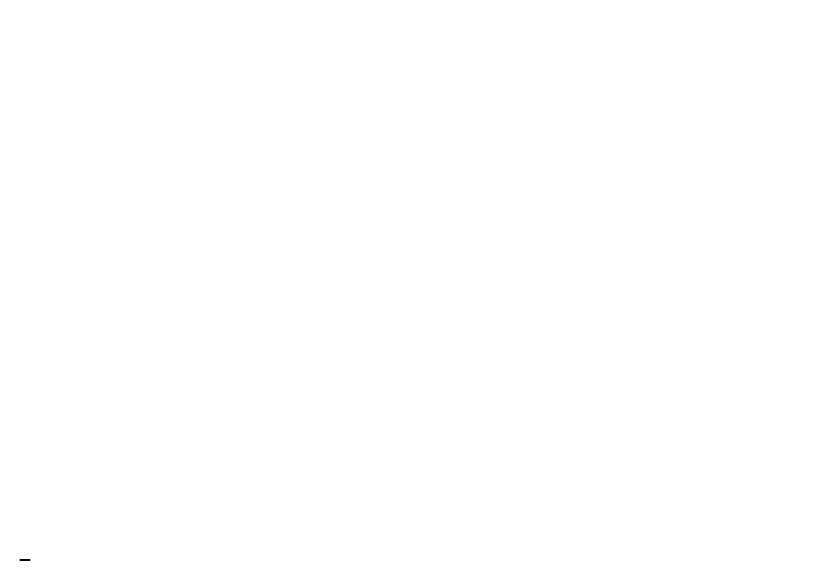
# Model space of a CAD drawing. Header units: millimetres. Extents: x 0 to 3800, y -67 to 2530.
# Drawn here: x 2358.13 to 2399.66, y 1486.06 to 1514.29 of the extents above; entities that cross this region are included whole.
import ezdxf

# ---------------------------------------------------------------- set-up
doc = ezdxf.new("R2010")
doc.units = ezdxf.units.MM
doc.layers.add('내부선 및 부속', color=4, linetype='Continuous')
doc.layers.add('치수선', color=7, linetype='Continuous')
doc.styles.add('____', font='')
doc.styles.get('____').set_extended_font_data('굴림')
doc.dimstyles.new('MSADIM', dxfattribs={"dimtxt": 33, "dimasz": 17, "dimexe": 10, "dimexo": 7.5, "dimgap": 10, "dimtad": 0, "dimtih": 1, "dimtoh": 1, "dimdec": 0, "dimzin": 1, "dimdsep": 46, "dimtxsty": '____', "dimcen": 11.25, "dimadec": 0, "dimazin": 0, "dimtfac": 1, "dimtdec": 0, "dimtix": 1, "dimtmove": 0, "dimatfit": 3, "dimfxl": 1, "dimtolj": 1, "dimtzin": 1, "dimarcsym": 0})

# ---------------------------------------------------------------- blocks, each defined once
blk = doc.blocks.new('*D35')
at = {"layer": '치수선', "color": 0, "linetype": 'Continuous', "lineweight": -2, "transparency": 16777216}
for p, q in [((2924.524, 1577.512), (2924.524, 1252.002)), ((2244.524, 1269.502), (2244.524, 1272.002)), ((2261.524, 1262.002), (2547.243, 1262.002)), ((2907.524, 1262.002), (2621.804, 1262.002))]:
    blk.add_line(p, q, dxfattribs=at)
at = {"layer": '치수선', "color": 0, "linetype": 'Continuous', "transparency": 16777216}
for points in [[(2261.524, 1264.835), (2261.524, 1259.168), (2244.524, 1262.002)], [(2907.524, 1264.835), (2907.524, 1259.168), (2924.524, 1262.002)]]:
    blk.add_solid(points, dxfattribs=at)
at = {"layer": '치수선', "color": 0, "linetype": 'Continuous', "transparency": 16777216, "insert": (2584.524, 1262.002), "char_height": 25, "attachment_point": 5, "style": '____'}
blk.add_mtext('\\A1;680', dxfattribs=at)

msp = doc.modelspace()

# ---------------------------------------------------------------- linework, layer by layer
at = {"layer": '내부선 및 부속', "linetype": 'Continuous'}
msp.add_line((2358.34, 1486.056), (2358.873, 1486.056), dxfattribs=at)

# ---------------------------------------------------------------- dimensions: what is measured, and where the dimension line sits
at = {"layer": '치수선', "linetype": 'Continuous'}
dim = msp.add_linear_dim(base=(2244.524, 1262.002), p1=(2924.524, 1585.012), p2=(2244.524, 1262.002), dimstyle='MSADIM', override={"dimtxt": 25}, dxfattribs=at)
dim.commit()
dim.dimension.update_dxf_attribs({"geometry": '*D35', "text_midpoint": (2584.524, 1262.002)})

doc.saveas('drawing.dxf')
